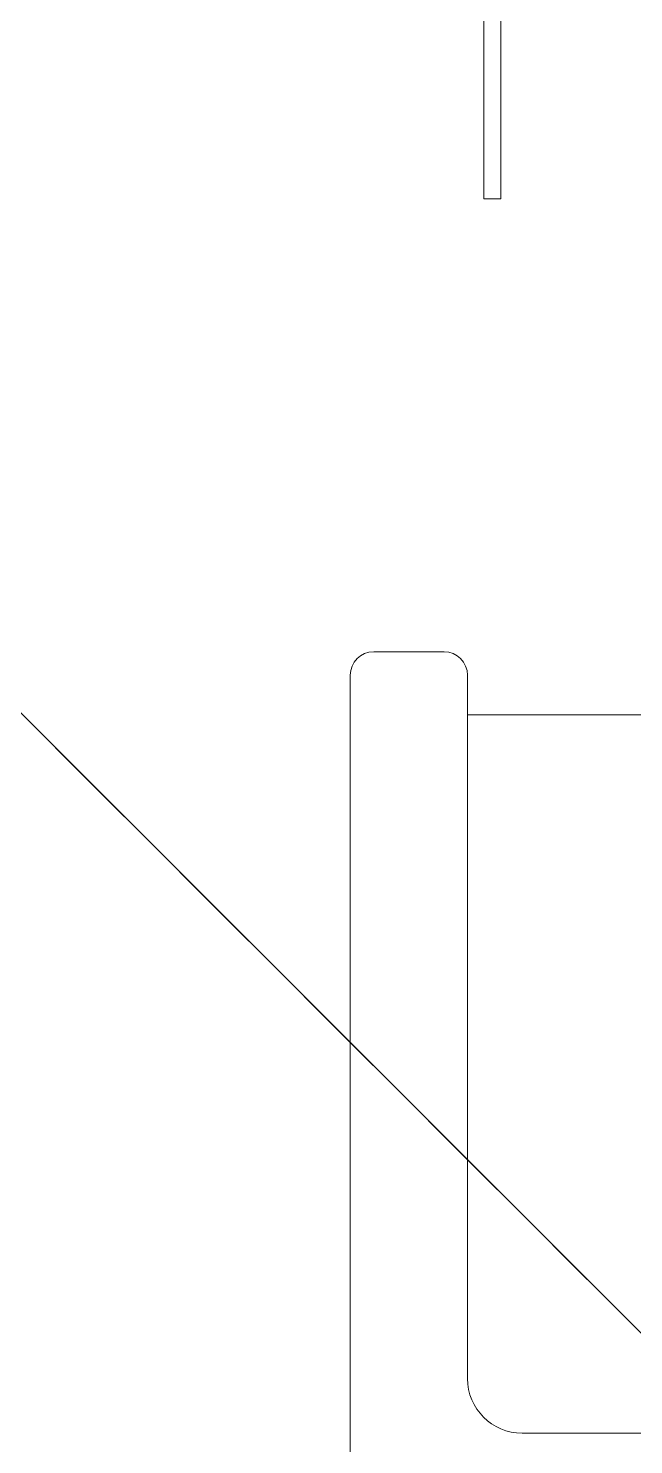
# Model space of a CAD drawing. Header units: metres. Extents: x -232 to 581, y 30 to 789.
# Drawn here: x 212.351 to 213.125, y 384.801 to 386.613 of the extents above; entities that cross this region are included whole.
import ezdxf

# ---------------------------------------------------------------- set-up
doc = ezdxf.new("R2010")
doc.units = ezdxf.units.M
doc.linetypes.add('HIDDEN2', pattern=[0.1875, 0.125, -0.0625])
for name, color, linetype, lineweight in [('A-DOOR', 35, 'Continuous', 5), ('A-WALL', 250, 'Continuous', 20), ('baños', 140, 'Continuous', 0)]:
    doc.layers.add(name, color=color, linetype=linetype, lineweight=lineweight)
doc.layers.add('Techos 1', color=7, linetype='HIDDEN2', lineweight=9, true_color=0x42391a)
doc.styles.get("Standard").update_dxf_attribs({"font": 'arial.ttf'})

# ---------------------------------------------------------------- blocks, each defined once
blk = doc.blocks.new('20.03.2026 LN 09 SEGUNDO NIVEL ARQ')
at = {"layer": 'Techos 1', "color": 5, "linetype": 'ByBlock'}
blk.add_line((66.2959, -55.1987), (70.3959, -59.2986), dxfattribs=at)
at = {"layer": 'baños', "color": 5, "linetype": 'Continuous', "flags": 8}
for tag, p in [('MODELNUMBER', (83.7813, -42.9175, 0)), ('MATERIAL', (83.7813, -42.9176, 0)), ('PRODUCT', (83.7813, -42.9176, 0)), ('TRADENAME', (83.7813, -42.9176, 0)), ('MODELNUMBER', (84.956, -42.9175, 0)), ('TRADENAME', (84.956, -42.9176, 0)), ('MATERIAL', (84.956, -42.9176, 0)), ('PRODUCT', (84.956, -42.9176, 0))]:
    blk.add_attdef(tag, p, '', height=0.0000254, rotation=180.0001, dxfattribs=at)
at = {"layer": 'baños', "color": 5, "linetype": 'Continuous'}
for tag, p, rotation in [('TRADENAME', (85.8912, -56.9933), 180.0001), ('MODELNUMBER', (85.8912, -56.9934), 180.0001), ('MATERIAL', (85.8914, -56.9932), 180.0001), ('PRODUCT', (85.8914, -56.9933), 180.0001), ('MODELNUMBER', (86.6008, -56.9934), 179.9999), ('MATERIAL', (86.6008, -56.9932), 179.9999), ('PRODUCT', (86.6008, -56.9933), 179.9999), ('TRADENAME', (86.6008, -56.9933), 179.9999)]:
    blk.add_attdef(tag, p, '', height=0.0000254, rotation=rotation, dxfattribs=at)
blk = doc.blocks.new('20.03.2026 LN 09 PRIMER NIVEL ARQ')
at = {"layer": 'A-DOOR', "color": 1}
blk.add_lwpolyline([(-10.1435, -56.6217), (-10.1652, -56.6217), (-10.1652, -57.5137), (-10.1435, -57.5137)], close=True, dxfattribs=at)
at = {"layer": 'A-WALL', "color": 1}
for p, q in [((-10.216, -58.0932), (-10.306, -58.0932)), ((-10.336, -59.7032), (-10.336, -58.1232)), ((-10.186, -59.0232), (-10.186, -58.1232)), ((-10.116, -59.0932), (-8.981, -59.0932))]:
    blk.add_line(p, q, dxfattribs=at)
for centre, radius, start, end in [((-10.306, -58.1232), 0.03, 90, 180), ((-10.216, -58.1232), 0.03, 360, 90), ((-10.116, -59.0232), 0.07, 180, 270)]:
    blk.add_arc(centre, radius, start, end, dxfattribs=at)
at = {"layer": 'baños', "color": 1}
blk.add_line((-8.911, -58.1741), (-10.186, -58.1741), dxfattribs=at)
at = {"layer": 'Techos 1', "color": 1}
blk.add_line((-13.736, -55.1932), (-9.636, -59.2932), dxfattribs=at)
at = {"layer": 'baños', "color": 1, "linetype": 'Continuous'}
for tag, p in [('MODELNUMBER', (-12.0611, -62.0707)), ('MATERIAL', (-12.0611, -62.0709)), ('PRODUCT', (-12.0611, -62.0708)), ('TRADENAME', (-12.0611, -62.0708))]:
    blk.add_attdef(tag, p, '', height=0.0000254, rotation=359.9999, dxfattribs=at)

msp = doc.modelspace()

# ---------------------------------------------------------------- block references
at = {"color": 1}
for name, p in [('20.03.2026 LN 09 PRIMER NIVEL ARQ', (223.0987, 443.9088)), ('20.03.2026 LN 09 SEGUNDO NIVEL ARQ', (143.0668, 443.9142))]:
    msp.add_blockref(name, p, dxfattribs=at)

doc.saveas('drawing.dxf')
